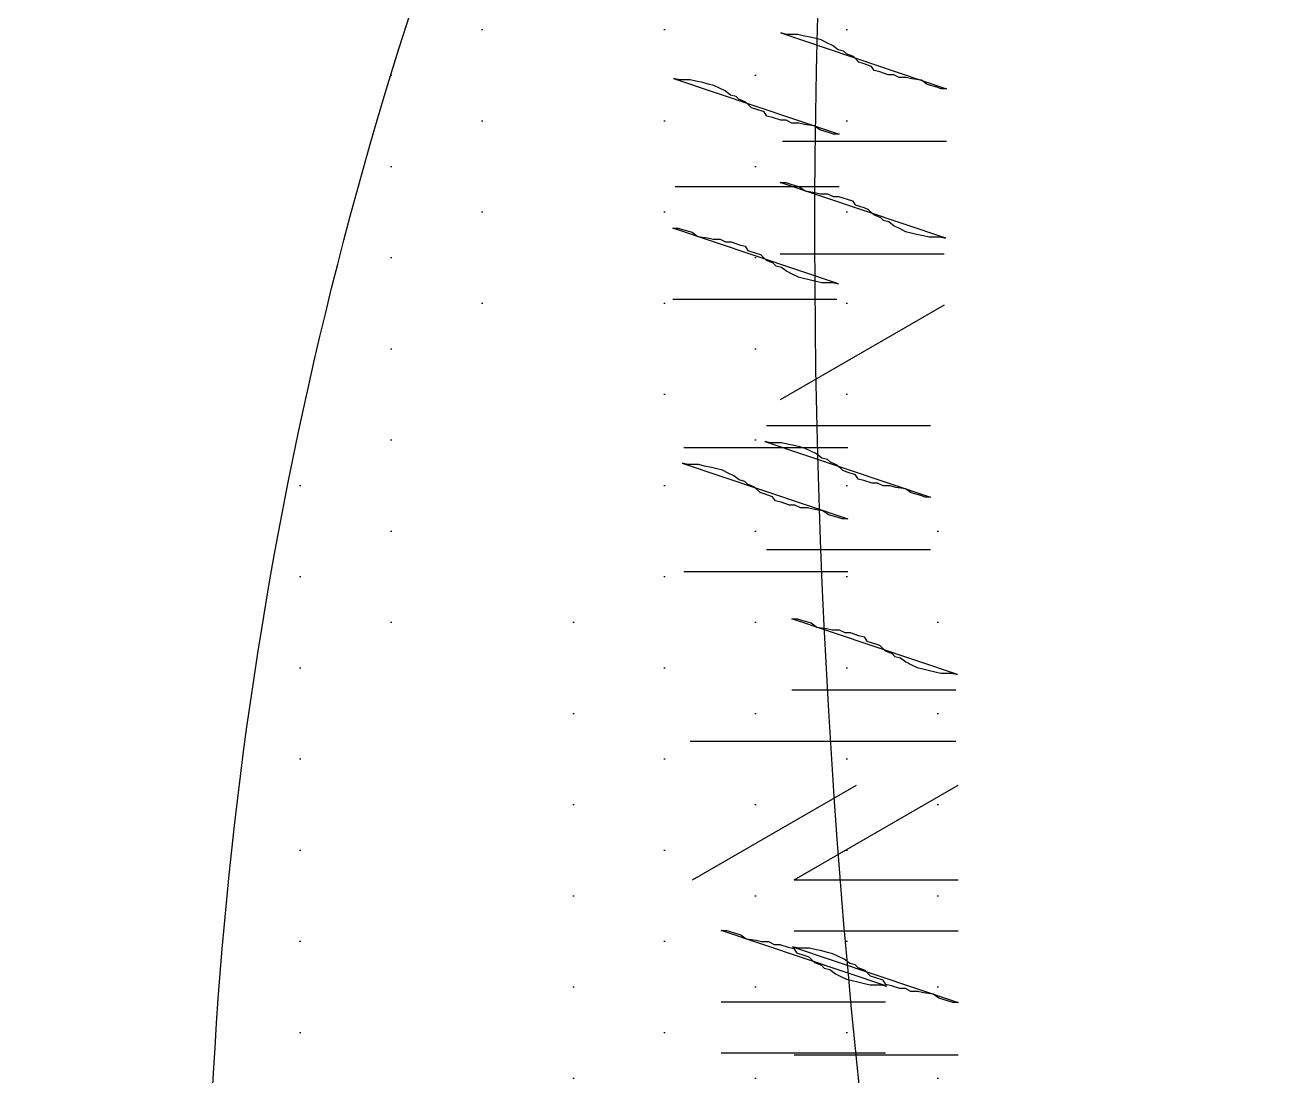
# Model space of a CAD drawing. Extents: x 3694 to 117786, y 20013 to 108631.
# Drawn here: x 25730.9 to 25884.6, y 84597.1 to 84726 of the extents above; entities that cross this region are included whole.
import ezdxf

# ---------------------------------------------------------------- set-up
doc = ezdxf.new("R2010")
doc.units = 0
doc.header["$LTSCALE"] = 1000
doc.header["$MEASUREMENT"] = 0
doc.layers.add('家具', color=253, linetype='Continuous')

# ---------------------------------------------------------------- blocks, each defined once
blk = doc.blocks.new('A$C6CBF3060')
at = {"layer": '家具'}
h = blk.add_hatch(dxfattribs=at)
h.set_pattern_fill('DOTS', color=8, scale=335.28, angle=-90, style=0)
h.set_pattern_definition([(270, (30849.118, -17863), (20.955, -10.4775), [0, -20.955])])
edge = h.paths.add_edge_path()
edge.add_spline(control_points=[(3620.03, 1020.17), (3621.86, 1029.22), (3623.64, 1038.25), (3629.08, 1066.66), (3632.51, 1085.95), (3638.45, 1124.35), (3640.91, 1143.39), (3645.5, 1187.97), (3647.38, 1213.57), (3652.14, 1291.27), (3654.16, 1344.38), (3661.08, 1425.08), (3664.02, 1452.13), (3670.09, 1492.75), (3672.4, 1506.3), (3677.68, 1533.37), (3680.68, 1546.96), (3688.04, 1576.43), (3692.48, 1592.16), (3700.18, 1618.29), (3703.39, 1628.84), (3706.57, 1639.28)], knot_values=[0.007594, 0.007594, 0.007594, 0.007594, 1.009332, 1.009332, 3.166904, 3.166904, 5.324476, 5.324476, 8.146714, 8.146714, 13.786985, 13.786985, 16.607121, 16.607121, 18.017189, 18.017189, 19.427256, 19.427256, 21.1184, 21.1184, 22.28816, 22.28816, 22.28816, 22.28816], degree=3, periodic=0)
edge.add_ellipse((1790, 2201.08), major_axis=(1412.24, 1412.24), ratio=1, start_angle=-61.33744, end_angle=-48.55715)
edge.add_ellipse((1790, 1953.25), major_axis=(1412.24, -1412.24), ratio=1, start_angle=48.55715, end_angle=61.33744)
edge.add_spline(control_points=[(3706.57, 2515.06), (3703.39, 2525.49), (3700.18, 2536.04), (3692.48, 2562.17), (3688.04, 2577.9), (3680.68, 2607.37), (3677.68, 2620.96), (3672.4, 2648.03), (3670.09, 2661.58), (3664.02, 2702.2), (3661.08, 2729.25), (3655.99, 2788.67), (3654.15, 2820.93), (3652.42, 2852.81)], knot_values=[0.007594, 0.007594, 0.007594, 0.007594, 1.177354, 1.177354, 2.868498, 2.868498, 4.278566, 4.278566, 5.688634, 5.688634, 8.508769, 8.508769, 11.917873, 11.917873, 11.917873, 11.917873], degree=3, periodic=0)
edge.add_ellipse((3646.66, 2875.24), major_axis=(16.38, 16.38), ratio=1, start_angle=225.8035, end_angle=239.4175, ccw=False)
edge.add_ellipse((3511.09, 3239.19), major_axis=(290.11, 290.11), ratio=1, start_angle=234.5429, end_angle=244.3435, ccw=False)
edge.add_ellipse((4291.38, 2715.79), major_axis=(510.62, -510.62), ratio=1, start_angle=215.53018, end_angle=236.27845)
edge.add_ellipse((8058.38, 2243.98), major_axis=(3173.05, -3173.05), ratio=1, start_angle=220.77532, end_angle=231.64202)
edge.add_ellipse((4599.34, 1341.64), major_axis=(756.09, 756.09), ratio=1, start_angle=113.99303, end_angle=139.47779)
edge.add_ellipse((3519.68, 1232.14), major_axis=(20.78, -20.78), ratio=1, start_angle=29.3497, end_angle=107.314, ccw=False)
edge.add_ellipse((3261.4, 1475.54), major_axis=(269.53, -269.53), ratio=1, start_angle=326.0697, end_angle=363.7487, ccw=False)
edge.add_ellipse((2985.94, 1255.58), major_axis=(269.54, 269.54), ratio=1, start_angle=289.4364, end_angle=291.1525, ccw=False)
edge.add_ellipse((3270.64, -411.67), major_axis=(1063.44, 1063.44), ratio=1, start_angle=35.30529, end_angle=42.74492, ccw=False)
edge.add_ellipse((3474.32, 860.01), major_axis=(153.1, -153.1), ratio=1, start_angle=92.7042, end_angle=121.7648, ccw=False)
edge = h.paths.add_edge_path()
edge.add_ellipse((3560.32, 903.74), major_axis=(59.62, 59.62), ratio=1, start_angle=248.1335, end_angle=277.7179)
edge.add_ellipse((3511.52, 931.73), major_axis=(99.2, 99.2), ratio=1, start_angle=-79.3068, end_angle=-64.3192)
edge.add_ellipse((3386.73, 2442.54), major_axis=(1116.04, -1116.04), ratio=1, start_angle=303.32412, end_angle=324.37805, ccw=False)
edge.add_spline(control_points=[(3067.31, 896.88), (3067.12, 894.7), (3066.26, 885.11), (3065.67, 875.1), (3064.82, 865.7)], knot_values=[0, 0, 0, 0, 0.241803, 1.05283, 1.05283, 1.05283, 1.05283], degree=3, periodic=0)
edge.add_ellipse((3026.91, 869), major_axis=(26.91, 26.91), ratio=1, start_angle=238.7768, end_angle=310.2728, ccw=False)
edge.add_ellipse((3357.09, 4875.54), major_axis=(2868.19, -2868.19), ratio=1, start_angle=310.45931, end_angle=318.34045)
edge = h.paths.add_edge_path()
edge.add_ellipse((3560.32, 3250.6), major_axis=(59.62, -59.62), ratio=1, start_angle=82.2821, end_angle=111.8665)
edge.add_ellipse((3357.09, -721.21), major_axis=(2868.19, 2868.19), ratio=1, start_angle=41.65955, end_angle=49.5441)
edge.add_ellipse((3026.73, 3285.3), major_axis=(26.91, -26.91), ratio=1, start_angle=49.9835, end_angle=121.3236, ccw=False)
edge.add_spline(control_points=[(3064.64, 3288.6), (3064.98, 3284.91), (3065.25, 3281.47), (3065.5, 3278.21)], knot_values=[0, 0, 0, 0, 0.318986, 0.318986, 0.318986, 0.318986], degree=3, periodic=0)
edge.add_ellipse((3494.99, -267.66), major_axis=(2525.63, -2525.63), ratio=1, start_angle=132.87541, end_angle=141.90623, ccw=False)
edge = h.paths.add_edge_path()
edge.add_ellipse((3346.43, 2814.74), major_axis=(221.16, -221.16), ratio=1, start_angle=219.856, end_angle=290.932)
edge.add_ellipse((3437.15, 2555.3), major_axis=(155.45, -155.45), ratio=1, start_angle=231.8282, end_angle=294.8811)
edge.add_ellipse((2813.7, 2180.2), major_axis=(405.32, 405.32), ratio=1, start_angle=285.52623, end_angle=332.11357, ccw=False)
edge.add_ellipse((3523.71, 1599.06), major_axis=(258.82, 258.82), ratio=1, start_angle=80.1983, end_angle=130.5063)
edge.add_ellipse((3249.27, 1365.59), major_axis=(196.09, -196.09), ratio=1, start_angle=154.0385, end_angle=216.6924)
edge.add_ellipse((3335.2, 909.36), major_axis=(433.68, 433.68), ratio=1, start_angle=80.98112, end_angle=109.87818)
edge.add_ellipse((18467.37, 2025.98), major_axis=(11109.23, 11109.23), ratio=1, start_angle=138.124167, end_angle=138.714391)
edge.add_spline(control_points=[(2789.55, 1008.19), (2796.58, 1007.75), (2803.73, 1007.65), (2811.23, 1007.93)], knot_values=[2.29351, 2.29351, 2.29351, 2.29351, 2.979733, 2.979733, 2.979733, 2.979733], degree=3, periodic=0)
edge.add_spline(control_points=[(2811.23, 1007.93), (2815.45, 1008.08), (2826.81, 1008.81), (2842.78, 1010.87), (2839.12, 1024.62), (2842.86, 1028.39), (2845.64, 1029.97)], knot_values=[2.979733, 2.979733, 2.979733, 2.979733, 3.365456, 3.990522, 4.278466, 4.605763, 4.605763, 4.605763, 4.605763], degree=3, periodic=0)
edge.add_spline(control_points=[(2845.64, 1029.97), (2848.42, 1031.55), (2852, 1032.7), (2855.58, 1033.85)], knot_values=[4.605763, 4.605763, 4.605763, 4.605763, 4.934211, 4.934211, 4.934211, 4.934211], degree=3, periodic=0)
edge.add_ellipse((3270.64, -411.67), major_axis=(1063.44, 1063.44), ratio=1, start_angle=52.79563, end_angle=61.02051, ccw=False)
edge.add_ellipse((3199.32, 1348.14), major_axis=(212.58, 212.58), ratio=1, start_angle=165.6336, end_angle=198.8131, ccw=False)
edge.add_ellipse((3199.41, 1029.52), major_axis=(217.18, -217.18), ratio=1, start_angle=151.0252, end_angle=192.4103, ccw=False)
edge.add_ellipse((3551.45, 1156.13), major_axis=(331.09, -331.09), ratio=1, start_angle=177.8464, end_angle=203.8963, ccw=False)
edge.add_ellipse((2984.33, 1140.78), major_axis=(308.61, 308.61), ratio=1, start_angle=2.0534, end_angle=10.2604, ccw=False)
edge.add_spline(control_points=[(3281.69, 1460.25), (3290.64, 1453.2), (3313.08, 1435.53), (3303.31, 1498.78), (3326.32, 1533.83), (3353.54, 1593.43), (3320.95, 1659.06), (3340.19, 1740.83), (3356.13, 1827.66), (3415.81, 1863.79), (3424.43, 1919.34), (3457.29, 1907.52), (3458.78, 1924.68), (3459.46, 1933.62)], knot_values=[28.726228, 28.726228, 28.726228, 28.726228, 29.65137, 31.045535, 32.970907, 34.80046, 37.537981, 40.132447, 43.737998, 46.299248, 47.538816, 48.20545, 48.984057, 48.984057, 48.984057, 48.984057], degree=3, periodic=0)
edge.add_ellipse((-2827.43, 2095.36), major_axis=(4446.97, 4446.97), ratio=1, start_angle=-46.473696, end_angle=-42.846266)
edge.add_spline(control_points=[(3457.09, 2331.7), (3455.69, 2345.59), (3452.51, 2370.1), (3408.95, 2401.11), (3388.22, 2469.69), (3352.77, 2533.34), (3364.03, 2604.82), (3327.27, 2627.48), (3294.91, 2714.33), (3294.34, 2693.09)], knot_values=[0, 0, 0, 0, 1.426784, 2.507846, 5.446644, 8.794162, 10.36551, 12.195062, 14.476347, 14.476347, 14.476347, 14.476347], degree=3, periodic=0)
edge.add_ellipse((3687.44, 2947.47), major_axis=(331.09, -331.09), ratio=1, start_angle=233.19, end_angle=257.9077, ccw=False)
edge.add_ellipse((3372.61, 3149.56), major_axis=(217.18, -217.18), ratio=1, start_angle=244.676, end_angle=286.061, ccw=False)
edge.add_ellipse((3301.3, 2839.02), major_axis=(212.58, 212.58), ratio=1, start_angle=85.1447, end_angle=91.4527, ccw=False)
edge.add_ellipse((3267.1, 4450.91), major_axis=(983.78, 983.78), ratio=1, start_angle=208.08803, end_angle=218.41184, ccw=False)
edge.add_spline(control_points=[(2862.38, 3119.81), (2856.87, 3121.62), (2851.36, 3123.43), (2848.77, 3126.81)], knot_values=[4.42753, 4.42753, 4.42753, 4.42753, 4.934211, 4.934211, 4.934211, 4.934211], degree=3, periodic=0)
edge.add_ellipse((3341.2, 3246.53), major_axis=(358.34, -358.34), ratio=1, start_angle=238.6648, end_angle=277.8164)
h = blk.add_hatch(dxfattribs=at)
h.set_pattern_fill('DOTS', color=8, scale=178.816, angle=-90, style=0)
h.set_pattern_definition([(90, (19419.915, 11841.096), (11.176, 5.588), [0, -11.176])])
edge = h.paths.add_edge_path(flags=17)
edge.add_ellipse((3512.05, 1537.04), major_axis=(23.26, -23.26), ratio=1, start_angle=197.4294, end_angle=247.2256)
edge.add_ellipse((3405.09, 1488.23), major_axis=(59.9, 59.9), ratio=1, start_angle=-19.5752, end_angle=24.1656)
edge.add_ellipse((3447.16, 1522.36), major_axis=(32.95, 32.95), ratio=1, start_angle=-5.0784, end_angle=59.8411, ccw=False)
edge = h.paths.add_edge_path(flags=17)
edge.add_ellipse((2756.63, 1621.86), major_axis=(481.37, -481.37), ratio=1, start_angle=400.41227, end_angle=401.14693, ccw=False)
edge.add_ellipse((3381.54, 1556.03), major_axis=(38.8, -38.8), ratio=1, start_angle=56.9663, end_angle=128.4606)
edge.add_ellipse((3389.65, 1631.85), major_axis=(15.13, -15.13), ratio=1, start_angle=310.0022, end_angle=447.0102)
edge.add_ellipse((3345.1, 1578.43), major_axis=(64.2, -64.2), ratio=1, start_angle=43.5349, end_angle=93.2565, ccw=False)
edge = h.paths.add_edge_path()
edge.add_ellipse((3173.06, 1553.93), major_axis=(242.04, 242.04), ratio=1, start_angle=258.5394, end_angle=308.1498, ccw=False)
edge.add_spline(control_points=[(3362.18, 1268.63), (3354.24, 1262.04), (3344.13, 1253.67), (3335.55, 1259.3), (3333.82, 1260.89)], knot_values=[0, 0, 0, 0, 1.422385, 1.810205, 1.810205, 1.810205, 1.810205], degree=3, periodic=0)
edge.add_ellipse((2756.63, 1621.86), major_axis=(481.37, -481.37), ratio=1, start_angle=12.97851, end_angle=17.57137)
edge.add_ellipse((3199.67, 1567.91), major_axis=(216.1, -216.1), ratio=1, start_angle=346.8345, end_angle=397.9332)
edge.add_ellipse((3045.7, 1632.76), major_axis=(331.35, -331.35), ratio=1, start_angle=32.371, end_angle=75.2566)
edge.add_ellipse((2456.05, 1773.59), major_axis=(706.38, 706.38), ratio=1, start_angle=-39.52687, end_angle=-36.92238)
edge.add_spline(control_points=[(3445.11, 1913.96), (3448.83, 1914.13), (3460.11, 1911.97), (3463, 1900.28), (3464.95, 1892.38)], knot_values=[0, 0, 0, 0, 0.581976, 1.791185, 1.791185, 1.791185, 1.791185], degree=3, periodic=0)
edge.add_ellipse((3015.11, 1642.83), major_axis=(363.75, -363.75), ratio=1, start_angle=390.3936, end_angle=434.0198, ccw=False)
edge = h.paths.add_edge_path()
edge.add_spline(control_points=[(3421.16, 1894.31), (3425.04, 1901.31), (3430.43, 1911.05), (3441.93, 1913.82), (3445.11, 1913.96)], knot_values=[1.791185, 1.791185, 1.791185, 1.791185, 3.069002, 3.567392, 3.567392, 3.567392, 3.567392], degree=3, periodic=0)
edge.add_ellipse((2456.05, 1773.59), major_axis=(706.38, 706.38), ratio=1, start_angle=320.47313, end_angle=323.07762, ccw=False)
edge.add_ellipse((3756, 1614.62), major_axis=(281.07, 281.07), ratio=1, start_angle=95.2336, end_angle=138.9318)
edge.add_ellipse((3762, 1449.87), major_axis=(300.8, -300.8), ratio=1, start_angle=206.1422, end_angle=244.4433)
edge.add_ellipse((2756.63, 1621.86), major_axis=(481.37, -481.37), ratio=1, start_angle=372.97851, end_angle=377.57137, ccw=False)
edge.add_spline(control_points=[(3333.82, 1260.89), (3331.21, 1263.3), (3324.08, 1273.32), (3320.95, 1283.15), (3318.86, 1289.74)], knot_values=[1.810205, 1.810205, 1.810205, 1.810205, 2.398758, 3.598447, 3.598447, 3.598447, 3.598447], degree=3, periodic=0)
edge.add_ellipse((3689.16, 1407.74), major_axis=(274.82, 274.82), ratio=1, start_angle=107.8515, end_angle=152.6753, ccw=False)
edge.add_ellipse((3633.61, 1676.43), major_axis=(215.18, 215.18), ratio=1, start_angle=89.2777, end_angle=152.4675, ccw=False)
at = {"layer": '家具', "color": 8, "linetype": 'Continuous'}
for p, q in [((3458.99, 1785.22), (3438.86, 1785.22)), ((3458.99, 1785.22), (3438.86, 1785.22)), ((3458.99, 1785.22), (3438.86, 1785.22)), ((3458.99, 1785.22), (3438.86, 1785.22)), ((3472.17, 1779.64), (3452.04, 1779.64)), ((3472.17, 1779.64), (3452.04, 1779.64)), ((3472.17, 1779.64), (3452.04, 1779.64)), ((3472.17, 1779.64), (3452.04, 1779.64)), ((3439.15, 1771.36), (3459.28, 1771.36)), ((3439.15, 1771.36), (3459.28, 1771.36)), ((3439.15, 1771.36), (3459.28, 1771.36)), ((3439.15, 1771.36), (3459.28, 1771.36)), ((3452.32, 1765.78), (3472.45, 1765.78)), ((3452.32, 1765.78), (3472.45, 1765.78)), ((3452.32, 1765.78), (3472.45, 1765.78)), ((3452.32, 1765.78), (3472.45, 1765.78)), ((3439.15, 1765.1), (3459.28, 1753.48)), ((3439.15, 1765.1), (3459.28, 1753.48)), ((3439.15, 1765.1), (3459.28, 1753.48)), ((3439.15, 1765.1), (3459.28, 1753.48)), ((3460.96, 1750.35), (3440.83, 1750.35)), ((3460.96, 1750.35), (3440.83, 1750.35)), ((3460.96, 1750.35), (3440.83, 1750.35)), ((3460.96, 1750.35), (3440.83, 1750.35)), ((3471.11, 1747.66), (3450.98, 1747.66)), ((3471.11, 1747.66), (3450.98, 1747.66)), ((3471.11, 1747.66), (3450.98, 1747.66)), ((3471.11, 1747.66), (3450.98, 1747.66)), ((3460.96, 1735.15), (3440.83, 1735.15)), ((3460.96, 1735.15), (3440.83, 1735.15)), ((3460.96, 1735.15), (3440.83, 1735.15)), ((3460.96, 1735.15), (3440.83, 1735.15)), ((3471.11, 1732.46), (3450.98, 1732.46)), ((3471.11, 1732.46), (3450.98, 1732.46)), ((3471.11, 1732.46), (3450.98, 1732.46)), ((3471.11, 1732.46), (3450.98, 1732.46)), ((3437.72, 1717.89), (3457.85, 1717.89)), ((3437.72, 1717.89), (3457.85, 1717.89)), ((3437.72, 1717.89), (3457.85, 1717.89)), ((3437.72, 1717.89), (3457.85, 1717.89)), ((3437.72, 1711.63), (3457.85, 1711.63)), ((3437.72, 1711.63), (3457.85, 1711.63)), ((3437.72, 1711.63), (3457.85, 1711.63)), ((3437.72, 1711.63), (3457.85, 1711.63)), ((3450.19, 1711.63), (3470.32, 1711.63)), ((3450.19, 1711.63), (3470.32, 1711.63)), ((3450.19, 1711.63), (3470.32, 1711.63)), ((3450.19, 1711.63), (3470.32, 1711.63)), ((3457.56, 1694.65), (3437.43, 1706.27)), ((3457.56, 1694.65), (3437.43, 1706.27)), ((3457.56, 1694.65), (3437.43, 1706.27)), ((3470.03, 1694.65), (3449.9, 1706.27)), ((3470.03, 1694.65), (3449.9, 1706.27)), ((3470.03, 1694.65), (3449.9, 1706.27)), ((3457.56, 1694.65), (3437.43, 1694.65)), ((3457.56, 1694.65), (3437.43, 1694.65)), ((3457.56, 1694.65), (3437.43, 1694.65)), ((3457.56, 1694.65), (3437.43, 1694.65)), ((3457.56, 1688.39), (3437.43, 1688.39)), ((3457.56, 1688.39), (3437.43, 1688.39)), ((3457.56, 1688.39), (3437.43, 1688.39)), ((3457.56, 1688.39), (3437.43, 1688.39)), ((3446.37, 1679.67), (3466.5, 1679.67)), ((3446.37, 1679.67), (3466.5, 1679.67)), ((3446.37, 1679.67), (3466.5, 1679.67)), ((3446.37, 1679.67), (3466.5, 1679.67)), ((3457.56, 1673.19), (3437.43, 1673.19)), ((3457.56, 1673.19), (3437.43, 1673.19)), ((3457.56, 1673.19), (3437.43, 1673.19)), ((3457.56, 1673.19), (3437.43, 1673.19)), ((3446.37, 1673.41), (3466.5, 1673.41)), ((3446.37, 1673.41), (3466.5, 1673.41)), ((3446.37, 1673.41), (3466.5, 1673.41)), ((3446.37, 1673.41), (3466.5, 1673.41))]:
    blk.add_line(p, q, dxfattribs=at)
for points in [[(3438.86, 1791.64), (3439.55, 1791.64), (3440.06, 1791.81), (3441.25, 1792.16), (3441.94, 1792.67), (3443.13, 1792.84), (3443.82, 1793.01), (3444.67, 1793.01), (3445.35, 1793.35), (3446.04, 1793.35), (3447.06, 1793.69), (3447.74, 1793.86), (3448.08, 1794.37), (3449.11, 1794.72), (3449.62, 1794.89), (3450.3, 1795.57), (3451.16, 1795.91), (3451.5, 1796.25), (3452.18, 1796.42), (3452.86, 1796.94), (3453.55, 1797.28), (3454.23, 1797.62), (3454.91, 1797.79), (3455.6, 1797.96), (3456.45, 1798.13), (3457.13, 1798.3), (3457.82, 1798.3), (3458.5, 1798.3), (3459.18, 1798.47)], [(3438.86, 1791.64), (3439.55, 1791.64), (3440.06, 1791.81), (3441.25, 1792.16), (3441.94, 1792.67), (3443.13, 1792.84), (3443.82, 1793.01), (3444.67, 1793.01), (3445.35, 1793.35), (3446.04, 1793.35), (3447.06, 1793.69), (3447.74, 1793.86), (3448.08, 1794.37), (3449.11, 1794.72), (3449.62, 1794.89), (3450.3, 1795.57), (3451.16, 1795.91), (3451.5, 1796.25), (3452.18, 1796.42), (3452.86, 1796.94), (3453.55, 1797.28), (3454.23, 1797.62), (3454.91, 1797.79), (3455.6, 1797.96), (3456.45, 1798.13), (3457.13, 1798.3), (3457.82, 1798.3), (3458.5, 1798.3), (3459.18, 1798.47)], [(3438.86, 1791.64), (3439.55, 1791.64), (3440.06, 1791.81), (3441.25, 1792.16), (3441.94, 1792.67), (3443.13, 1792.84), (3443.82, 1793.01), (3444.67, 1793.01), (3445.35, 1793.35), (3446.04, 1793.35), (3447.06, 1793.69), (3447.74, 1793.86), (3448.08, 1794.37), (3449.11, 1794.72), (3449.62, 1794.89), (3450.3, 1795.57), (3451.16, 1795.91), (3451.5, 1796.25), (3452.18, 1796.42), (3452.86, 1796.94), (3453.55, 1797.28), (3454.23, 1797.62), (3454.91, 1797.79), (3455.6, 1797.96), (3456.45, 1798.13), (3457.13, 1798.3), (3457.82, 1798.3), (3458.5, 1798.3), (3459.18, 1798.47)], [(3438.86, 1791.64), (3439.55, 1791.64), (3440.06, 1791.81), (3441.25, 1792.16), (3441.94, 1792.67), (3443.13, 1792.84), (3443.82, 1793.01), (3444.67, 1793.01), (3445.35, 1793.35), (3446.04, 1793.35), (3447.06, 1793.69), (3447.74, 1793.86), (3448.08, 1794.37), (3449.11, 1794.72), (3449.62, 1794.89), (3450.3, 1795.57), (3451.16, 1795.91), (3451.5, 1796.25), (3452.18, 1796.42), (3452.86, 1796.94), (3453.55, 1797.28), (3454.23, 1797.62), (3454.91, 1797.79), (3455.6, 1797.96), (3456.45, 1798.13), (3457.13, 1798.3), (3457.82, 1798.3), (3458.5, 1798.3), (3459.18, 1798.47)], [(3452.04, 1786.07), (3452.72, 1786.07), (3453.23, 1786.24), (3454.43, 1786.58), (3455.11, 1787.09), (3456.31, 1787.26), (3456.99, 1787.43), (3457.84, 1787.43), (3458.53, 1787.77), (3459.21, 1787.77), (3460.23, 1788.12), (3460.92, 1788.29), (3461.26, 1788.8), (3462.28, 1789.14), (3462.79, 1789.31), (3463.48, 1789.99), (3464.33, 1790.34), (3464.67, 1790.68), (3465.36, 1790.85), (3466.04, 1791.36), (3466.72, 1791.7), (3467.41, 1792.04), (3468.09, 1792.21), (3468.77, 1792.38), (3469.63, 1792.56), (3470.31, 1792.73), (3470.99, 1792.73), (3471.67, 1792.73), (3472.36, 1792.9)], [(3452.04, 1786.07), (3452.72, 1786.07), (3453.23, 1786.24), (3454.43, 1786.58), (3455.11, 1787.09), (3456.31, 1787.26), (3456.99, 1787.43), (3457.84, 1787.43), (3458.53, 1787.77), (3459.21, 1787.77), (3460.23, 1788.12), (3460.92, 1788.29), (3461.26, 1788.8), (3462.28, 1789.14), (3462.79, 1789.31), (3463.48, 1789.99), (3464.33, 1790.34), (3464.67, 1790.68), (3465.36, 1790.85), (3466.04, 1791.36), (3466.72, 1791.7), (3467.41, 1792.04), (3468.09, 1792.21), (3468.77, 1792.38), (3469.63, 1792.56), (3470.31, 1792.73), (3470.99, 1792.73), (3471.67, 1792.73), (3472.36, 1792.9)], [(3452.04, 1786.07), (3452.72, 1786.07), (3453.23, 1786.24), (3454.43, 1786.58), (3455.11, 1787.09), (3456.31, 1787.26), (3456.99, 1787.43), (3457.84, 1787.43), (3458.53, 1787.77), (3459.21, 1787.77), (3460.23, 1788.12), (3460.92, 1788.29), (3461.26, 1788.8), (3462.28, 1789.14), (3462.79, 1789.31), (3463.48, 1789.99), (3464.33, 1790.34), (3464.67, 1790.68), (3465.36, 1790.85), (3466.04, 1791.36), (3466.72, 1791.7), (3467.41, 1792.04), (3468.09, 1792.21), (3468.77, 1792.38), (3469.63, 1792.56), (3470.31, 1792.73), (3470.99, 1792.73), (3471.67, 1792.73), (3472.36, 1792.9)], [(3452.04, 1786.07), (3452.72, 1786.07), (3453.23, 1786.24), (3454.43, 1786.58), (3455.11, 1787.09), (3456.31, 1787.26), (3456.99, 1787.43), (3457.84, 1787.43), (3458.53, 1787.77), (3459.21, 1787.77), (3460.23, 1788.12), (3460.92, 1788.29), (3461.26, 1788.8), (3462.28, 1789.14), (3462.79, 1789.31), (3463.48, 1789.99), (3464.33, 1790.34), (3464.67, 1790.68), (3465.36, 1790.85), (3466.04, 1791.36), (3466.72, 1791.7), (3467.41, 1792.04), (3468.09, 1792.21), (3468.77, 1792.38), (3469.63, 1792.56), (3470.31, 1792.73), (3470.99, 1792.73), (3471.67, 1792.73), (3472.36, 1792.9)], [(3459.28, 1780.13), (3458.6, 1780.13), (3458.08, 1779.96), (3456.89, 1779.62), (3456.21, 1779.1), (3455.01, 1778.93), (3454.33, 1778.76), (3453.47, 1778.76), (3452.79, 1778.42), (3452.11, 1778.42), (3451.08, 1778.08), (3450.4, 1777.91), (3450.06, 1777.4), (3449.03, 1777.06), (3448.52, 1776.89), (3447.84, 1776.2), (3446.98, 1775.86), (3446.64, 1775.52), (3445.96, 1775.35), (3445.28, 1774.84), (3444.59, 1774.49), (3443.91, 1774.15), (3443.23, 1773.98), (3442.54, 1773.81), (3441.69, 1773.64), (3441.01, 1773.47), (3440.33, 1773.47), (3439.64, 1773.47), (3438.96, 1773.3)], [(3459.28, 1780.13), (3458.6, 1780.13), (3458.08, 1779.96), (3456.89, 1779.62), (3456.21, 1779.1), (3455.01, 1778.93), (3454.33, 1778.76), (3453.47, 1778.76), (3452.79, 1778.42), (3452.11, 1778.42), (3451.08, 1778.08), (3450.4, 1777.91), (3450.06, 1777.4), (3449.03, 1777.06), (3448.52, 1776.89), (3447.84, 1776.2), (3446.98, 1775.86), (3446.64, 1775.52), (3445.96, 1775.35), (3445.28, 1774.84), (3444.59, 1774.49), (3443.91, 1774.15), (3443.23, 1773.98), (3442.54, 1773.81), (3441.69, 1773.64), (3441.01, 1773.47), (3440.33, 1773.47), (3439.64, 1773.47), (3438.96, 1773.3)], [(3459.28, 1780.13), (3458.6, 1780.13), (3458.08, 1779.96), (3456.89, 1779.62), (3456.21, 1779.1), (3455.01, 1778.93), (3454.33, 1778.76), (3453.47, 1778.76), (3452.79, 1778.42), (3452.11, 1778.42), (3451.08, 1778.08), (3450.4, 1777.91), (3450.06, 1777.4), (3449.03, 1777.06), (3448.52, 1776.89), (3447.84, 1776.2), (3446.98, 1775.86), (3446.64, 1775.52), (3445.96, 1775.35), (3445.28, 1774.84), (3444.59, 1774.49), (3443.91, 1774.15), (3443.23, 1773.98), (3442.54, 1773.81), (3441.69, 1773.64), (3441.01, 1773.47), (3440.33, 1773.47), (3439.64, 1773.47), (3438.96, 1773.3)], [(3459.28, 1780.13), (3458.6, 1780.13), (3458.08, 1779.96), (3456.89, 1779.62), (3456.21, 1779.1), (3455.01, 1778.93), (3454.33, 1778.76), (3453.47, 1778.76), (3452.79, 1778.42), (3452.11, 1778.42), (3451.08, 1778.08), (3450.4, 1777.91), (3450.06, 1777.4), (3449.03, 1777.06), (3448.52, 1776.89), (3447.84, 1776.2), (3446.98, 1775.86), (3446.64, 1775.52), (3445.96, 1775.35), (3445.28, 1774.84), (3444.59, 1774.49), (3443.91, 1774.15), (3443.23, 1773.98), (3442.54, 1773.81), (3441.69, 1773.64), (3441.01, 1773.47), (3440.33, 1773.47), (3439.64, 1773.47), (3438.96, 1773.3)], [(3472.45, 1774.55), (3471.77, 1774.55), (3471.26, 1774.38), (3470.06, 1774.04), (3469.38, 1773.53), (3468.19, 1773.36), (3467.5, 1773.19), (3466.65, 1773.19), (3465.97, 1772.85), (3465.28, 1772.85), (3464.26, 1772.5), (3463.57, 1772.33), (3463.23, 1771.82), (3462.21, 1771.48), (3461.7, 1771.31), (3461.01, 1770.63), (3460.16, 1770.28), (3459.82, 1769.94), (3459.13, 1769.77), (3458.45, 1769.26), (3457.77, 1768.92), (3457.09, 1768.58), (3456.4, 1768.41), (3455.72, 1768.24), (3454.87, 1768.06), (3454.18, 1767.89), (3453.5, 1767.89), (3452.82, 1767.89), (3452.13, 1767.72)], [(3472.45, 1774.55), (3471.77, 1774.55), (3471.26, 1774.38), (3470.06, 1774.04), (3469.38, 1773.53), (3468.19, 1773.36), (3467.5, 1773.19), (3466.65, 1773.19), (3465.97, 1772.85), (3465.28, 1772.85), (3464.26, 1772.5), (3463.57, 1772.33), (3463.23, 1771.82), (3462.21, 1771.48), (3461.7, 1771.31), (3461.01, 1770.63), (3460.16, 1770.28), (3459.82, 1769.94), (3459.13, 1769.77), (3458.45, 1769.26), (3457.77, 1768.92), (3457.09, 1768.58), (3456.4, 1768.41), (3455.72, 1768.24), (3454.87, 1768.06), (3454.18, 1767.89), (3453.5, 1767.89), (3452.82, 1767.89), (3452.13, 1767.72)], [(3472.45, 1774.55), (3471.77, 1774.55), (3471.26, 1774.38), (3470.06, 1774.04), (3469.38, 1773.53), (3468.19, 1773.36), (3467.5, 1773.19), (3466.65, 1773.19), (3465.97, 1772.85), (3465.28, 1772.85), (3464.26, 1772.5), (3463.57, 1772.33), (3463.23, 1771.82), (3462.21, 1771.48), (3461.7, 1771.31), (3461.01, 1770.63), (3460.16, 1770.28), (3459.82, 1769.94), (3459.13, 1769.77), (3458.45, 1769.26), (3457.77, 1768.92), (3457.09, 1768.58), (3456.4, 1768.41), (3455.72, 1768.24), (3454.87, 1768.06), (3454.18, 1767.89), (3453.5, 1767.89), (3452.82, 1767.89), (3452.13, 1767.72)], [(3472.45, 1774.55), (3471.77, 1774.55), (3471.26, 1774.38), (3470.06, 1774.04), (3469.38, 1773.53), (3468.19, 1773.36), (3467.5, 1773.19), (3466.65, 1773.19), (3465.97, 1772.85), (3465.28, 1772.85), (3464.26, 1772.5), (3463.57, 1772.33), (3463.23, 1771.82), (3462.21, 1771.48), (3461.7, 1771.31), (3461.01, 1770.63), (3460.16, 1770.28), (3459.82, 1769.94), (3459.13, 1769.77), (3458.45, 1769.26), (3457.77, 1768.92), (3457.09, 1768.58), (3456.4, 1768.41), (3455.72, 1768.24), (3454.87, 1768.06), (3454.18, 1767.89), (3453.5, 1767.89), (3452.82, 1767.89), (3452.13, 1767.72)], [(3440.83, 1741.57), (3441.51, 1741.57), (3442.02, 1741.75), (3443.22, 1742.09), (3443.9, 1742.6), (3445.1, 1742.77), (3445.78, 1742.94), (3446.63, 1742.94), (3447.32, 1743.28), (3448, 1743.28), (3449.02, 1743.62), (3449.71, 1743.79), (3450.05, 1744.31), (3451.07, 1744.65), (3451.59, 1744.82), (3452.27, 1745.5), (3453.12, 1745.84), (3453.46, 1746.18), (3454.15, 1746.36), (3454.83, 1746.87), (3455.51, 1747.21), (3456.2, 1747.55), (3456.88, 1747.72), (3457.56, 1747.89), (3458.42, 1748.06), (3459.1, 1748.23), (3459.78, 1748.23), (3460.47, 1748.23), (3461.15, 1748.4)], [(3440.83, 1741.57), (3441.51, 1741.57), (3442.02, 1741.75), (3443.22, 1742.09), (3443.9, 1742.6), (3445.1, 1742.77), (3445.78, 1742.94), (3446.63, 1742.94), (3447.32, 1743.28), (3448, 1743.28), (3449.02, 1743.62), (3449.71, 1743.79), (3450.05, 1744.31), (3451.07, 1744.65), (3451.59, 1744.82), (3452.27, 1745.5), (3453.12, 1745.84), (3453.46, 1746.18), (3454.15, 1746.36), (3454.83, 1746.87), (3455.51, 1747.21), (3456.2, 1747.55), (3456.88, 1747.72), (3457.56, 1747.89), (3458.42, 1748.06), (3459.1, 1748.23), (3459.78, 1748.23), (3460.47, 1748.23), (3461.15, 1748.4)], [(3440.83, 1741.57), (3441.51, 1741.57), (3442.02, 1741.75), (3443.22, 1742.09), (3443.9, 1742.6), (3445.1, 1742.77), (3445.78, 1742.94), (3446.63, 1742.94), (3447.32, 1743.28), (3448, 1743.28), (3449.02, 1743.62), (3449.71, 1743.79), (3450.05, 1744.31), (3451.07, 1744.65), (3451.59, 1744.82), (3452.27, 1745.5), (3453.12, 1745.84), (3453.46, 1746.18), (3454.15, 1746.36), (3454.83, 1746.87), (3455.51, 1747.21), (3456.2, 1747.55), (3456.88, 1747.72), (3457.56, 1747.89), (3458.42, 1748.06), (3459.1, 1748.23), (3459.78, 1748.23), (3460.47, 1748.23), (3461.15, 1748.4)], [(3440.83, 1741.57), (3441.51, 1741.57), (3442.02, 1741.75), (3443.22, 1742.09), (3443.9, 1742.6), (3445.1, 1742.77), (3445.78, 1742.94), (3446.63, 1742.94), (3447.32, 1743.28), (3448, 1743.28), (3449.02, 1743.62), (3449.71, 1743.79), (3450.05, 1744.31), (3451.07, 1744.65), (3451.59, 1744.82), (3452.27, 1745.5), (3453.12, 1745.84), (3453.46, 1746.18), (3454.15, 1746.36), (3454.83, 1746.87), (3455.51, 1747.21), (3456.2, 1747.55), (3456.88, 1747.72), (3457.56, 1747.89), (3458.42, 1748.06), (3459.1, 1748.23), (3459.78, 1748.23), (3460.47, 1748.23), (3461.15, 1748.4)], [(3450.98, 1738.89), (3451.66, 1738.89), (3452.17, 1739.06), (3453.37, 1739.4), (3454.05, 1739.91), (3455.24, 1740.08), (3455.93, 1740.25), (3456.78, 1740.25), (3457.46, 1740.59), (3458.15, 1740.59), (3459.17, 1740.94), (3459.86, 1741.11), (3460.2, 1741.62), (3461.22, 1741.96), (3461.73, 1742.13), (3462.42, 1742.81), (3463.27, 1743.16), (3463.61, 1743.5), (3464.29, 1743.67), (3464.98, 1744.18), (3465.66, 1744.52), (3466.34, 1744.86), (3467.03, 1745.03), (3467.71, 1745.21), (3468.56, 1745.38), (3469.25, 1745.55), (3469.93, 1745.55), (3470.61, 1745.55), (3471.3, 1745.72)], [(3450.98, 1738.89), (3451.66, 1738.89), (3452.17, 1739.06), (3453.37, 1739.4), (3454.05, 1739.91), (3455.24, 1740.08), (3455.93, 1740.25), (3456.78, 1740.25), (3457.46, 1740.59), (3458.15, 1740.59), (3459.17, 1740.94), (3459.86, 1741.11), (3460.2, 1741.62), (3461.22, 1741.96), (3461.73, 1742.13), (3462.42, 1742.81), (3463.27, 1743.16), (3463.61, 1743.5), (3464.29, 1743.67), (3464.98, 1744.18), (3465.66, 1744.52), (3466.34, 1744.86), (3467.03, 1745.03), (3467.71, 1745.21), (3468.56, 1745.38), (3469.25, 1745.55), (3469.93, 1745.55), (3470.61, 1745.55), (3471.3, 1745.72)], [(3450.98, 1738.89), (3451.66, 1738.89), (3452.17, 1739.06), (3453.37, 1739.4), (3454.05, 1739.91), (3455.24, 1740.08), (3455.93, 1740.25), (3456.78, 1740.25), (3457.46, 1740.59), (3458.15, 1740.59), (3459.17, 1740.94), (3459.86, 1741.11), (3460.2, 1741.62), (3461.22, 1741.96), (3461.73, 1742.13), (3462.42, 1742.81), (3463.27, 1743.16), (3463.61, 1743.5), (3464.29, 1743.67), (3464.98, 1744.18), (3465.66, 1744.52), (3466.34, 1744.86), (3467.03, 1745.03), (3467.71, 1745.21), (3468.56, 1745.38), (3469.25, 1745.55), (3469.93, 1745.55), (3470.61, 1745.55), (3471.3, 1745.72)], [(3450.98, 1738.89), (3451.66, 1738.89), (3452.17, 1739.06), (3453.37, 1739.4), (3454.05, 1739.91), (3455.24, 1740.08), (3455.93, 1740.25), (3456.78, 1740.25), (3457.46, 1740.59), (3458.15, 1740.59), (3459.17, 1740.94), (3459.86, 1741.11), (3460.2, 1741.62), (3461.22, 1741.96), (3461.73, 1742.13), (3462.42, 1742.81), (3463.27, 1743.16), (3463.61, 1743.5), (3464.29, 1743.67), (3464.98, 1744.18), (3465.66, 1744.52), (3466.34, 1744.86), (3467.03, 1745.03), (3467.71, 1745.21), (3468.56, 1745.38), (3469.25, 1745.55), (3469.93, 1745.55), (3470.61, 1745.55), (3471.3, 1745.72)], [(3457.85, 1726.66), (3457.16, 1726.66), (3456.65, 1726.49), (3455.46, 1726.15), (3454.77, 1725.64), (3453.58, 1725.47), (3452.9, 1725.3), (3452.04, 1725.3), (3451.36, 1724.96), (3450.68, 1724.96), (3449.65, 1724.61), (3448.97, 1724.44), (3448.63, 1723.93), (3447.6, 1723.59), (3447.09, 1723.42), (3446.41, 1722.74), (3445.55, 1722.39), (3445.21, 1722.05), (3444.53, 1721.88), (3443.85, 1721.37), (3443.16, 1721.03), (3442.48, 1720.69), (3441.8, 1720.52), (3441.11, 1720.35), (3440.26, 1720.17), (3439.58, 1720), (3438.89, 1720), (3438.21, 1720), (3437.53, 1719.83)], [(3457.85, 1726.66), (3457.16, 1726.66), (3456.65, 1726.49), (3455.46, 1726.15), (3454.77, 1725.64), (3453.58, 1725.47), (3452.9, 1725.3), (3452.04, 1725.3), (3451.36, 1724.96), (3450.68, 1724.96), (3449.65, 1724.61), (3448.97, 1724.44), (3448.63, 1723.93), (3447.6, 1723.59), (3447.09, 1723.42), (3446.41, 1722.74), (3445.55, 1722.39), (3445.21, 1722.05), (3444.53, 1721.88), (3443.85, 1721.37), (3443.16, 1721.03), (3442.48, 1720.69), (3441.8, 1720.52), (3441.11, 1720.35), (3440.26, 1720.17), (3439.58, 1720), (3438.89, 1720), (3438.21, 1720), (3437.53, 1719.83)], [(3457.85, 1726.66), (3457.16, 1726.66), (3456.65, 1726.49), (3455.46, 1726.15), (3454.77, 1725.64), (3453.58, 1725.47), (3452.9, 1725.3), (3452.04, 1725.3), (3451.36, 1724.96), (3450.68, 1724.96), (3449.65, 1724.61), (3448.97, 1724.44), (3448.63, 1723.93), (3447.6, 1723.59), (3447.09, 1723.42), (3446.41, 1722.74), (3445.55, 1722.39), (3445.21, 1722.05), (3444.53, 1721.88), (3443.85, 1721.37), (3443.16, 1721.03), (3442.48, 1720.69), (3441.8, 1720.52), (3441.11, 1720.35), (3440.26, 1720.17), (3439.58, 1720), (3438.89, 1720), (3438.21, 1720), (3437.53, 1719.83)], [(3457.85, 1726.66), (3457.16, 1726.66), (3456.65, 1726.49), (3455.46, 1726.15), (3454.77, 1725.64), (3453.58, 1725.47), (3452.9, 1725.3), (3452.04, 1725.3), (3451.36, 1724.96), (3450.68, 1724.96), (3449.65, 1724.61), (3448.97, 1724.44), (3448.63, 1723.93), (3447.6, 1723.59), (3447.09, 1723.42), (3446.41, 1722.74), (3445.55, 1722.39), (3445.21, 1722.05), (3444.53, 1721.88), (3443.85, 1721.37), (3443.16, 1721.03), (3442.48, 1720.69), (3441.8, 1720.52), (3441.11, 1720.35), (3440.26, 1720.17), (3439.58, 1720), (3438.89, 1720), (3438.21, 1720), (3437.53, 1719.83)], [(3466.5, 1688.44), (3465.82, 1688.44), (3465.31, 1688.27), (3464.11, 1687.93), (3463.43, 1687.42), (3462.23, 1687.25), (3461.55, 1687.08), (3460.7, 1687.08), (3460.01, 1686.74), (3459.33, 1686.74), (3458.31, 1686.4), (3457.62, 1686.22), (3457.28, 1685.71), (3456.26, 1685.37), (3455.75, 1685.2), (3455.06, 1684.52), (3454.21, 1684.18), (3453.87, 1683.83), (3453.18, 1683.66), (3452.5, 1683.15), (3451.82, 1682.81), (3451.13, 1682.47), (3450.45, 1682.3), (3449.77, 1682.13), (3448.92, 1681.96), (3448.23, 1681.78), (3447.55, 1681.78), (3446.87, 1681.78), (3446.18, 1681.61)], [(3466.5, 1688.44), (3465.82, 1688.44), (3465.31, 1688.27), (3464.11, 1687.93), (3463.43, 1687.42), (3462.23, 1687.25), (3461.55, 1687.08), (3460.7, 1687.08), (3460.01, 1686.74), (3459.33, 1686.74), (3458.31, 1686.4), (3457.62, 1686.22), (3457.28, 1685.71), (3456.26, 1685.37), (3455.75, 1685.2), (3455.06, 1684.52), (3454.21, 1684.18), (3453.87, 1683.83), (3453.18, 1683.66), (3452.5, 1683.15), (3451.82, 1682.81), (3451.13, 1682.47), (3450.45, 1682.3), (3449.77, 1682.13), (3448.92, 1681.96), (3448.23, 1681.78), (3447.55, 1681.78), (3446.87, 1681.78), (3446.18, 1681.61)], [(3466.5, 1688.44), (3465.82, 1688.44), (3465.31, 1688.27), (3464.11, 1687.93), (3463.43, 1687.42), (3462.23, 1687.25), (3461.55, 1687.08), (3460.7, 1687.08), (3460.01, 1686.74), (3459.33, 1686.74), (3458.31, 1686.4), (3457.62, 1686.22), (3457.28, 1685.71), (3456.26, 1685.37), (3455.75, 1685.2), (3455.06, 1684.52), (3454.21, 1684.18), (3453.87, 1683.83), (3453.18, 1683.66), (3452.5, 1683.15), (3451.82, 1682.81), (3451.13, 1682.47), (3450.45, 1682.3), (3449.77, 1682.13), (3448.92, 1681.96), (3448.23, 1681.78), (3447.55, 1681.78), (3446.87, 1681.78), (3446.18, 1681.61)], [(3466.5, 1688.44), (3465.82, 1688.44), (3465.31, 1688.27), (3464.11, 1687.93), (3463.43, 1687.42), (3462.23, 1687.25), (3461.55, 1687.08), (3460.7, 1687.08), (3460.01, 1686.74), (3459.33, 1686.74), (3458.31, 1686.4), (3457.62, 1686.22), (3457.28, 1685.71), (3456.26, 1685.37), (3455.75, 1685.2), (3455.06, 1684.52), (3454.21, 1684.18), (3453.87, 1683.83), (3453.18, 1683.66), (3452.5, 1683.15), (3451.82, 1682.81), (3451.13, 1682.47), (3450.45, 1682.3), (3449.77, 1682.13), (3448.92, 1681.96), (3448.23, 1681.78), (3447.55, 1681.78), (3446.87, 1681.78), (3446.18, 1681.61)], [(3437.43, 1679.61), (3438.11, 1679.61), (3438.63, 1679.79), (3439.82, 1680.13), (3440.51, 1680.64), (3441.7, 1680.81), (3442.38, 1680.98), (3443.24, 1680.98), (3443.92, 1681.32), (3444.6, 1681.32), (3445.63, 1681.66), (3446.31, 1681.83), (3446.65, 1682.35), (3447.68, 1682.69), (3448.19, 1682.86), (3448.87, 1683.54), (3449.73, 1683.88), (3450.07, 1684.22), (3450.75, 1684.4), (3451.43, 1684.91), (3452.12, 1685.25), (3452.8, 1685.59), (3453.48, 1685.76), (3454.17, 1685.93), (3455.02, 1686.1), (3455.7, 1686.27), (3456.39, 1686.27), (3457.07, 1686.27), (3457.75, 1686.44)], [(3437.43, 1679.61), (3438.11, 1679.61), (3438.63, 1679.79), (3439.82, 1680.13), (3440.51, 1680.64), (3441.7, 1680.81), (3442.38, 1680.98), (3443.24, 1680.98), (3443.92, 1681.32), (3444.6, 1681.32), (3445.63, 1681.66), (3446.31, 1681.83), (3446.65, 1682.35), (3447.68, 1682.69), (3448.19, 1682.86), (3448.87, 1683.54), (3449.73, 1683.88), (3450.07, 1684.22), (3450.75, 1684.4), (3451.43, 1684.91), (3452.12, 1685.25), (3452.8, 1685.59), (3453.48, 1685.76), (3454.17, 1685.93), (3455.02, 1686.1), (3455.7, 1686.27), (3456.39, 1686.27), (3457.07, 1686.27), (3457.75, 1686.44)], [(3437.43, 1679.61), (3438.11, 1679.61), (3438.63, 1679.79), (3439.82, 1680.13), (3440.51, 1680.64), (3441.7, 1680.81), (3442.38, 1680.98), (3443.24, 1680.98), (3443.92, 1681.32), (3444.6, 1681.32), (3445.63, 1681.66), (3446.31, 1681.83), (3446.65, 1682.35), (3447.68, 1682.69), (3448.19, 1682.86), (3448.87, 1683.54), (3449.73, 1683.88), (3450.07, 1684.22), (3450.75, 1684.4), (3451.43, 1684.91), (3452.12, 1685.25), (3452.8, 1685.59), (3453.48, 1685.76), (3454.17, 1685.93), (3455.02, 1686.1), (3455.7, 1686.27), (3456.39, 1686.27), (3457.07, 1686.27), (3457.75, 1686.44)], [(3437.43, 1679.61), (3438.11, 1679.61), (3438.63, 1679.79), (3439.82, 1680.13), (3440.51, 1680.64), (3441.7, 1680.81), (3442.38, 1680.98), (3443.24, 1680.98), (3443.92, 1681.32), (3444.6, 1681.32), (3445.63, 1681.66), (3446.31, 1681.83), (3446.65, 1682.35), (3447.68, 1682.69), (3448.19, 1682.86), (3448.87, 1683.54), (3449.73, 1683.88), (3450.07, 1684.22), (3450.75, 1684.4), (3451.43, 1684.91), (3452.12, 1685.25), (3452.8, 1685.59), (3453.48, 1685.76), (3454.17, 1685.93), (3455.02, 1686.1), (3455.7, 1686.27), (3456.39, 1686.27), (3457.07, 1686.27), (3457.75, 1686.44)]]:
    blk.add_lwpolyline(points, close=True, dxfattribs=at)
at = {"layer": '家具'}
for centre, radius, start, end in [((2456.05, 1773.59), 998.97, 348.83848, 8.07762), ((3633.61, 1676.43), 304.32, 134.2777, 197.4675), ((3015.11, 1642.83), 514.43, 345.3936, 29.0198)]:
    blk.add_arc(centre, radius, start, end, dxfattribs=at)

msp = doc.modelspace()

# ---------------------------------------------------------------- block references
at = {"layer": '家具', "xscale": -1}
msp.add_blockref('A$C6CBF3060', (29282.81, 82926.51, 0), dxfattribs=at)

doc.saveas('drawing.dxf')
